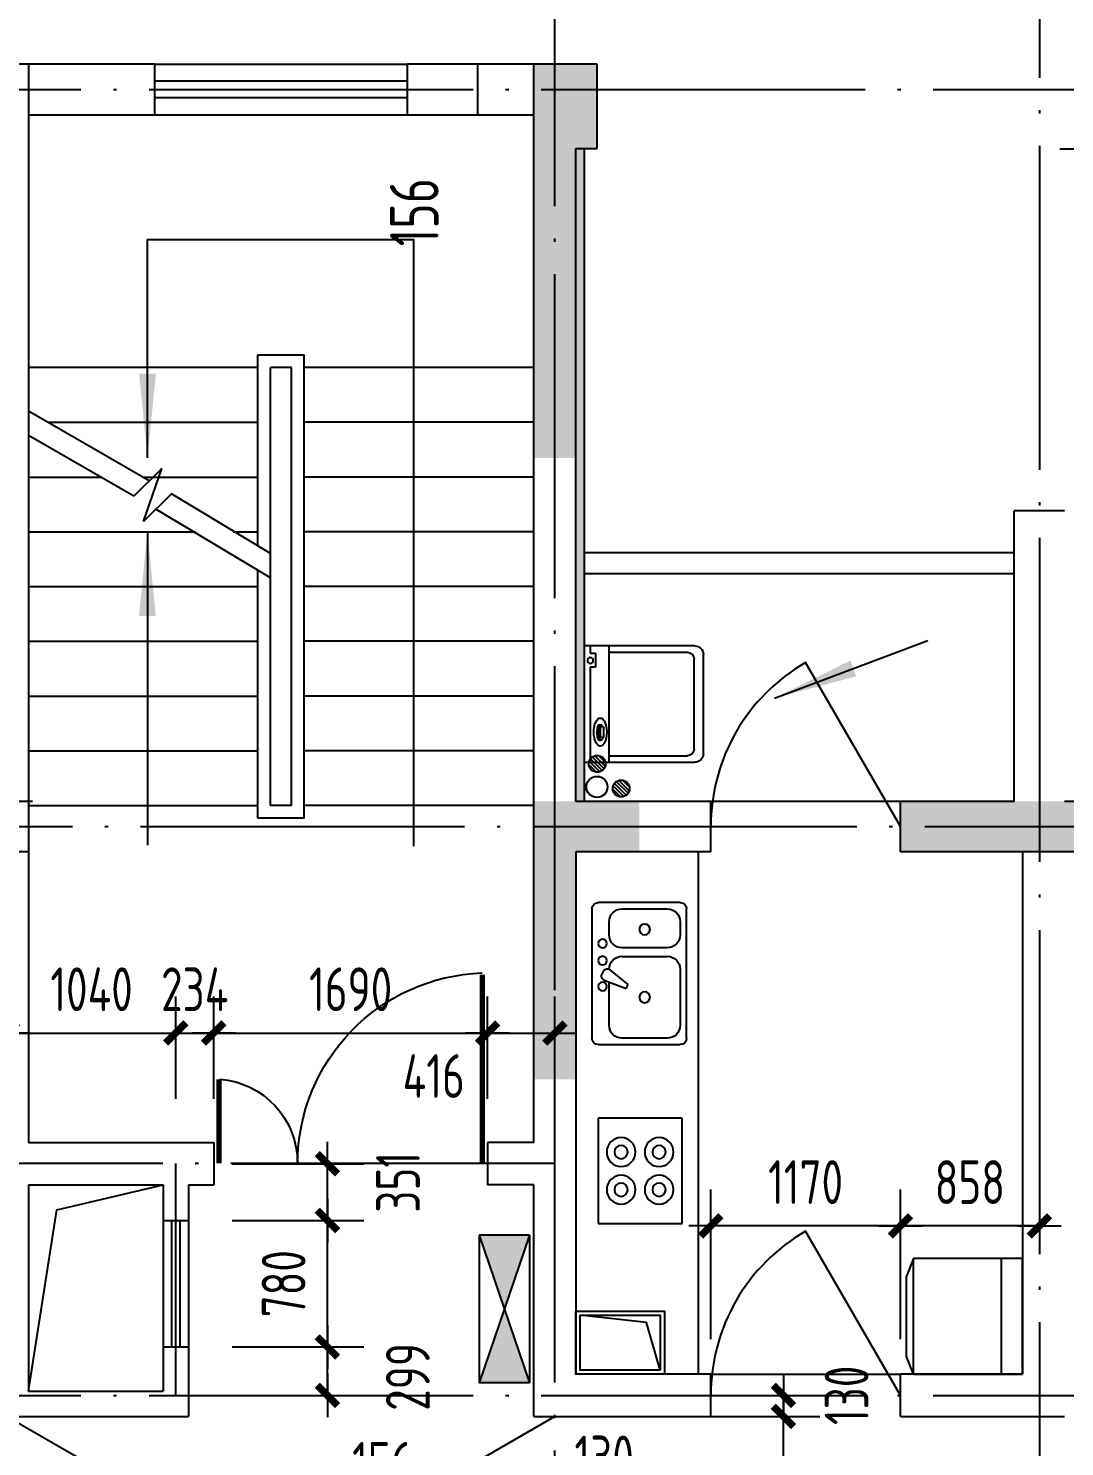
# Model space of a CAD drawing. Extents: x -726032 to 135930, y -151624 to 587044.
# Drawn here: x -352177 to -345781, y 477007 to 485761 of the extents above; entities that cross this region are included whole.
import ezdxf
from ezdxf.enums import TextEntityAlignment as Align

# ---------------------------------------------------------------- set-up
doc = ezdxf.new("R2010")
doc.units = 0
doc.header["$LTSCALE"] = 1000
doc.header["$MEASUREMENT"] = 0
doc.linetypes.add('DOTE', pattern=[2.42, 2, -0.2, 0.02, -0.2])
doc.layers.get('0').update_dxf_attribs({"linetype": 'CONTINUOUS'})
doc.layers.get('DEFPOINTS').update_dxf_attribs({"color": 1, "linetype": 'CONTINUOUS'})
for name, color, linetype in [('COLUMN', 170, 'CONTINUOUS'), ('DOTE', 8, 'DOTE'), ('GROUND', 45, 'CONTINUOUS'), ('JIAJU', 252, 'CONTINUOUS'), ('LVTRY', 6, 'CONTINUOUS'), ('PUB_DIM', 245, 'CONTINUOUS'), ('ROOF', 4, 'CONTINUOUS'), ('STAIR', 42, 'CONTINUOUS'), ('TOTHER', 7, 'CONTINUOUS'), ('WALL', 255, 'CONTINUOUS'), ('WINDOW', 155, 'CONTINUOUS'), ('WINDOW_TEXT', 7, 'CONTINUOUS'), ('引线', 213, 'CONTINUOUS'), ('雨水管', 20, 'CONTINUOUS')]:
    doc.layers.add(name, color=color, linetype=linetype)
doc.styles.add('DIM_FONT', font='isocp.shx', dxfattribs={"width": 0.8})
doc.styles.add('SIMPLEX', font='SIMPLEX.SHX')
doc.dimstyles.new('AXIS', dxfattribs={"dimtxt": 300, "dimasz": 1, "dimexe": 250, "dimexo": 300, "dimgap": 150, "dimtad": 1, "dimdec": 0, "dimzin": 0, "dimdsep": 46, "dimtxsty": 'DIM_FONT', "dimcen": 0.09, "dimse1": 1, "dimse2": 1, "dimclrt": 142, "dimadec": 0, "dimazin": 0, "dimtfac": 1, "dimtdec": 0, "dimtix": 1, "dimtmove": 2, "dimatfit": 3, "dimfxl": 1, "dimtolj": 1, "dimtzin": 0, "dimarcsym": 0})
doc.dimstyles.new('DIMA', dxfattribs={"dimtxt": 300, "dimasz": 1, "dimexe": 250, "dimexo": 300, "dimgap": 150, "dimtad": 1, "dimdec": 0, "dimzin": 0, "dimdsep": 46, "dimtxsty": 'DIM_FONT', "dimcen": 0.09, "dimse1": 1, "dimclrt": 142, "dimadec": 0, "dimazin": 0, "dimtfac": 1, "dimtdec": 0, "dimtix": 1, "dimtmove": 2, "dimatfit": 3, "dimfxl": 1, "dimtolj": 1, "dimtzin": 0, "dimarcsym": 0})
doc.dimstyles.new('DIMN', dxfattribs={"dimtxt": 300, "dimasz": 1, "dimexe": 250, "dimexo": 300, "dimgap": 150, "dimtad": 1, "dimdec": 0, "dimzin": 0, "dimdsep": 46, "dimtxsty": 'DIM_FONT', "dimcen": 0.09, "dimclrt": 142, "dimadec": 0, "dimazin": 0, "dimtfac": 1, "dimtdec": 0, "dimtix": 1, "dimtmove": 2, "dimatfit": 3, "dimfxl": 1, "dimtolj": 1, "dimtzin": 0, "dimarcsym": 0})

# ---------------------------------------------------------------- blocks, each defined once
blk = doc.blocks.new('A$C5371541F')
at = {"layer": 'JIAJU'}
h = blk.add_hatch(color=256, dxfattribs=at)
h.paths.add_polyline_path([(0, 700), (120, 350), (240, 700)])
h.paths.add_polyline_path([(0, 0), (240, 0), (120, 350)])
for p, q in [((0, 700), (0, 0)), ((240, 700), (0, 0)), ((240, 700), (0, 700)), ((0, 700), (240, 0)), ((240, 700), (240, 0)), ((240, 0), (0, 0))]:
    blk.add_line(p, q, dxfattribs=at)
blk = doc.blocks.new('_DIMX')
blk.add_line((-150, 0), (150, 0))
at = {"const_width": 50}
blk.add_lwpolyline([(-70, -70), (70, 70)], dxfattribs=at)
blk = doc.blocks.new('*D1772')
at = {"layer": 'DEFPOINTS', "color": 0, "transparency": 16777216}
for p in [(-348926.9, 476550.4), (-349056.9, 475913.9), (-348926.9, 475913.9)]:
    blk.add_point(p, dxfattribs=at)
at = {"layer": 'PUB_DIM', "color": 0, "lineweight": -2, "transparency": 16777216}
for p, q in [((-348926.9, 476183.9), (-348926.9, 476775.4)), ((-349057.8, 476550.4), (-349058.7, 476550.4)), ((-349056.9, 476550.4), (-348926.9, 476550.4)), ((-348926, 476550.4), (-348925.1, 476550.4))]:
    blk.add_line(p, q, dxfattribs=at)
at = {"layer": 'PUB_DIM', "color": 0, "lineweight": -2, "transparency": 16777216, "xscale": 0.9, "yscale": 0.9, "zscale": 0.9}
blk.add_blockref('_DIMX', (-349056.9, 476550.4), dxfattribs=at)
at = {"layer": 'PUB_DIM', "color": 0, "lineweight": -2, "transparency": 16777216, "xscale": 0.9, "yscale": 0.9, "zscale": 0.9, "rotation": 180}
blk.add_blockref('_DIMX', (-348926.9, 476550.4), dxfattribs=at)
at = {"layer": 'PUB_DIM', "color": 142, "transparency": 16777216, "insert": (-348623.1, 476940.4), "char_height": 270, "attachment_point": 5, "style": 'DIM_FONT'}
blk.add_mtext('\\A1;130', dxfattribs=at)
blk = doc.blocks.new('*D1773')
at = {"layer": 'DEFPOINTS', "color": 0, "transparency": 16777216}
for p in [(-348926.9, 479560.3), (-349342.9, 478884), (-348926.9, 478884)]:
    blk.add_point(p, dxfattribs=at)
at = {"layer": 'PUB_DIM', "color": 0, "lineweight": -2, "transparency": 16777216}
for p, q in [((-348926.9, 479154), (-348926.9, 479785.3)), ((-349342, 479560.3), (-348927.8, 479560.3))]:
    blk.add_line(p, q, dxfattribs=at)
at = {"layer": 'PUB_DIM', "color": 0, "lineweight": -2, "transparency": 16777216, "xscale": 0.9, "yscale": 0.9, "zscale": 0.9, "rotation": 180}
blk.add_blockref('_DIMX', (-349342.9, 479560.3), dxfattribs=at)
at = {"layer": 'PUB_DIM', "color": 0, "lineweight": -2, "transparency": 16777216, "xscale": 0.9, "yscale": 0.9, "zscale": 0.9}
blk.add_blockref('_DIMX', (-348926.9, 479560.3), dxfattribs=at)
at = {"layer": 'PUB_DIM', "color": 142, "transparency": 16777216, "insert": (-349675, 479295.1), "char_height": 270, "attachment_point": 5, "style": 'DIM_FONT'}
blk.add_mtext('\\A1;416', dxfattribs=at)
blk = doc.blocks.new('_DBLK')
blk.add_line((-0.5, 0), (0, -0.866))
blk.add_arc((-0.5, 0), 1, 300, 0)
at = {"layer": 'WINDOW_TEXT', "style": 'SIMPLEX', "flags": 9}
blk.add_attdef('A', text='', height=1, dxfattribs=at).set_placement((0, 1.5), align=Align.MIDDLE)
blk = doc.blocks.new('51103111123616')
for p, q in [((-300, 60), (300, 60)), ((-300, 19.8), (300, 19.8)), ((-300, -19.8), (300, -19.8)), ((-300, -60), (300, -60))]:
    blk.add_line(p, q)
at = {"style": 'SIMPLEX', "flags": 9}
blk.add_attdef('A', text='', height=1, dxfattribs=at).set_placement((0, 0), align=Align.MIDDLE)
blk = doc.blocks.new('*D1812')
at = {"layer": 'DEFPOINTS', "color": 0, "transparency": 16777216}
for p in [(-351188.9, 478402.9), (-350331.1, 478402.9), (-351188.9, 477622.9)]:
    blk.add_point(p, dxfattribs=at)
at = {"layer": 'PUB_DIM', "color": 0, "lineweight": -2, "transparency": 16777216}
for p, q in [((-350918.9, 478402.9), (-350106.1, 478402.9)), ((-350331.1, 477623.8), (-350331.1, 478402))]:
    blk.add_line(p, q, dxfattribs=at)
at = {"layer": 'PUB_DIM', "color": 0, "lineweight": -2, "transparency": 16777216, "xscale": 0.9, "yscale": 0.9, "zscale": 0.9}
for p, rotation in [((-350331.1, 478402.9), 90), ((-350331.1, 477622.9), 270)]:
    blk.add_blockref('_DIMX', p, dxfattribs=dict(at, rotation=rotation))
at = {"layer": 'PUB_DIM', "color": 142, "transparency": 16777216, "insert": (-350601.1, 478012.9), "char_height": 270, "attachment_point": 5, "rotation": 90, "style": 'DIM_FONT'}
blk.add_mtext('\\A1;780', dxfattribs=at)
blk = doc.blocks.new('*D604')
at = {"layer": 'DEFPOINTS', "color": 0, "transparency": 16777216}
for p in [(-349745.9, 476550.4), (-349901.9, 475913.9), (-349745.9, 475913.9)]:
    blk.add_point(p, dxfattribs=at)
at = {"layer": 'PUB_DIM', "color": 0, "lineweight": -2, "transparency": 16777216}
for p, q in [((-349901.9, 476183.9), (-349901.9, 476775.4)), ((-349745.9, 476183.9), (-349745.9, 476775.4)), ((-349902.8, 476550.4), (-349903.7, 476550.4)), ((-349901.9, 476550.4), (-349745.9, 476550.4)), ((-349745, 476550.4), (-349744.1, 476550.4))]:
    blk.add_line(p, q, dxfattribs=at)
at = {"layer": 'PUB_DIM', "color": 0, "lineweight": -2, "transparency": 16777216, "xscale": 0.9, "yscale": 0.9, "zscale": 0.9}
blk.add_blockref('_DIMX', (-349901.9, 476550.4), dxfattribs=at)
at = {"layer": 'PUB_DIM', "color": 0, "lineweight": -2, "transparency": 16777216, "xscale": 0.9, "yscale": 0.9, "zscale": 0.9, "rotation": 180}
blk.add_blockref('_DIMX', (-349745.9, 476550.4), dxfattribs=at)
at = {"layer": 'PUB_DIM', "color": 142, "transparency": 16777216, "insert": (-349988.8, 476901.4), "char_height": 270, "attachment_point": 5, "style": 'DIM_FONT'}
blk.add_mtext('\\A1;156', dxfattribs=at)
blk = doc.blocks.new('*D1813')
at = {"layer": 'DEFPOINTS', "color": 0, "transparency": 16777216}
for p in [(-351188.9, 477622.9), (-350331.1, 477622.9), (-351188.9, 477323.9)]:
    blk.add_point(p, dxfattribs=at)
at = {"layer": 'PUB_DIM', "color": 0, "lineweight": -2, "transparency": 16777216}
for p, q in [((-350918.9, 477622.9), (-350106.1, 477622.9)), ((-350331.1, 477324.8), (-350331.1, 477622))]:
    blk.add_line(p, q, dxfattribs=at)
at = {"layer": 'PUB_DIM', "color": 0, "lineweight": -2, "transparency": 16777216, "xscale": 0.9, "yscale": 0.9, "zscale": 0.9}
for p, rotation in [((-350331.1, 477622.9), 90), ((-350331.1, 477323.9), 270)]:
    blk.add_blockref('_DIMX', p, dxfattribs=dict(at, rotation=rotation))
at = {"layer": 'PUB_DIM', "color": 142, "transparency": 16777216, "insert": (-349834.7, 477437.9), "char_height": 270, "attachment_point": 5, "rotation": 90, "style": 'DIM_FONT'}
blk.add_mtext('\\A1;299', dxfattribs=at)
blk = doc.blocks.new('M_A17ORW')
at = {"const_width": 0.02}
for points in [[(-0.481, -0.0014), (-0.481, -0.3084)], [(0.481, 0.0014), (0.481, -0.6906)]]:
    blk.add_lwpolyline(points, dxfattribs=at)
for centre, radius, start, end in [((-0.5008, -0.0026), 0.3067, 274.2492, 0.2101), ((0.5046, 0.0019), 0.6987, 180.2762, 268.0603)]:
    blk.add_arc(centre, radius, start, end)
blk = doc.blocks.new('*D1814')
at = {"layer": 'DEFPOINTS', "color": 0, "transparency": 16777216}
for p in [(-351188.9, 478753.9), (-350331.1, 478753.9), (-351188.9, 478402.9)]:
    blk.add_point(p, dxfattribs=at)
at = {"layer": 'PUB_DIM', "color": 0, "lineweight": -2, "transparency": 16777216}
for p, q in [((-350918.9, 478753.9), (-350106.1, 478753.9)), ((-350331.1, 478403.8), (-350331.1, 478753))]:
    blk.add_line(p, q, dxfattribs=at)
at = {"layer": 'PUB_DIM', "color": 0, "lineweight": -2, "transparency": 16777216, "xscale": 0.9, "yscale": 0.9, "zscale": 0.9}
for p, rotation in [((-350331.1, 478753.9), 90), ((-350331.1, 478402.9), 270)]:
    blk.add_blockref('_DIMX', p, dxfattribs=dict(at, rotation=rotation))
at = {"layer": 'PUB_DIM', "color": 142, "transparency": 16777216, "insert": (-349895.6, 478639), "char_height": 270, "attachment_point": 5, "rotation": 90, "style": 'DIM_FONT'}
blk.add_mtext('\\A1;351', dxfattribs=at)
blk = doc.blocks.new('*D606')
at = {"layer": 'DEFPOINTS', "color": 0, "transparency": 16777216}
for p in [(-351032.9, 479560.3), (-351266.9, 478884), (-351032.9, 478884)]:
    blk.add_point(p, dxfattribs=at)
at = {"layer": 'PUB_DIM', "color": 0, "lineweight": -2, "transparency": 16777216}
for p, q in [((-351266.9, 479154), (-351266.9, 479785.3)), ((-351032.9, 479154), (-351032.9, 479785.3)), ((-351267.8, 479560.3), (-351268.7, 479560.3)), ((-351266.9, 479560.3), (-351032.9, 479560.3)), ((-351032, 479560.3), (-351031.1, 479560.3))]:
    blk.add_line(p, q, dxfattribs=at)
at = {"layer": 'PUB_DIM', "color": 0, "lineweight": -2, "transparency": 16777216, "xscale": 0.9, "yscale": 0.9, "zscale": 0.9}
blk.add_blockref('_DIMX', (-351266.9, 479560.3), dxfattribs=at)
at = {"layer": 'PUB_DIM', "color": 0, "lineweight": -2, "transparency": 16777216, "xscale": 0.9, "yscale": 0.9, "zscale": 0.9, "rotation": 180}
blk.add_blockref('_DIMX', (-351032.9, 479560.3), dxfattribs=at)
at = {"layer": 'PUB_DIM', "color": 142, "transparency": 16777216, "insert": (-351149.9, 479830.3), "char_height": 270, "attachment_point": 5, "style": 'DIM_FONT'}
blk.add_mtext('\\A1;234', dxfattribs=at)
blk = doc.blocks.new('*D1815')
at = {"layer": 'DEFPOINTS', "color": 0, "transparency": 16777216}
for p in [(-349342.9, 479560.3), (-351032.9, 478884), (-349342.9, 478884)]:
    blk.add_point(p, dxfattribs=at)
at = {"layer": 'PUB_DIM', "color": 0, "lineweight": -2, "transparency": 16777216}
for p, q in [((-349342.9, 479154), (-349342.9, 479785.3)), ((-351032, 479560.3), (-349343.8, 479560.3))]:
    blk.add_line(p, q, dxfattribs=at)
at = {"layer": 'PUB_DIM', "color": 0, "lineweight": -2, "transparency": 16777216, "xscale": 0.9, "yscale": 0.9, "zscale": 0.9, "rotation": 180}
blk.add_blockref('_DIMX', (-351032.9, 479560.3), dxfattribs=at)
at = {"layer": 'PUB_DIM', "color": 0, "lineweight": -2, "transparency": 16777216, "xscale": 0.9, "yscale": 0.9, "zscale": 0.9}
blk.add_blockref('_DIMX', (-349342.9, 479560.3), dxfattribs=at)
at = {"layer": 'PUB_DIM', "color": 142, "transparency": 16777216, "insert": (-350187.9, 479830.3), "char_height": 270, "attachment_point": 5, "style": 'DIM_FONT'}
blk.add_mtext('\\A1;1690', dxfattribs=at)
blk = doc.blocks.new('*D1819')
at = {"layer": 'DEFPOINTS', "color": 0, "transparency": 16777216}
for p in [(-351266.9, 479560.3), (-352306.9, 478884), (-351266.9, 478884)]:
    blk.add_point(p, dxfattribs=at)
at = {"layer": 'PUB_DIM', "color": 0, "lineweight": -2, "transparency": 16777216}
for p, q in [((-351266.9, 479154), (-351266.9, 479785.3)), ((-352306, 479560.3), (-351267.8, 479560.3))]:
    blk.add_line(p, q, dxfattribs=at)
at = {"layer": 'PUB_DIM', "color": 0, "lineweight": -2, "transparency": 16777216, "xscale": 0.9, "yscale": 0.9, "zscale": 0.9, "rotation": 180}
blk.add_blockref('_DIMX', (-352306.9, 479560.3), dxfattribs=at)
at = {"layer": 'PUB_DIM', "color": 0, "lineweight": -2, "transparency": 16777216, "xscale": 0.9, "yscale": 0.9, "zscale": 0.9}
blk.add_blockref('_DIMX', (-351266.9, 479560.3), dxfattribs=at)
at = {"layer": 'PUB_DIM', "color": 142, "transparency": 16777216, "insert": (-351786.9, 479830.3), "char_height": 270, "attachment_point": 5, "style": 'DIM_FONT'}
blk.add_mtext('\\A1;1040', dxfattribs=at)
blk = doc.blocks.new('*D1846')
at = {"layer": 'DEFPOINTS', "color": 0, "transparency": 16777216}
for p in [(-346794.9, 478369.9), (-346794.9, 477400.4), (-345936.9, 477400.4)]:
    blk.add_point(p, dxfattribs=at)
at = {"layer": 'PUB_DIM', "color": 0, "lineweight": -2, "transparency": 16777216}
for p, q in [((-346794.9, 477670.4), (-346794.9, 478594.9)), ((-345937.8, 478369.9), (-346794, 478369.9))]:
    blk.add_line(p, q, dxfattribs=at)
at = {"layer": 'PUB_DIM', "color": 0, "lineweight": -2, "transparency": 16777216, "xscale": 0.9, "yscale": 0.9, "zscale": 0.9, "rotation": 180}
blk.add_blockref('_DIMX', (-346794.9, 478369.9), dxfattribs=at)
at = {"layer": 'PUB_DIM', "color": 0, "lineweight": -2, "transparency": 16777216, "xscale": 0.9, "yscale": 0.9, "zscale": 0.9}
blk.add_blockref('_DIMX', (-345936.9, 478369.9), dxfattribs=at)
at = {"layer": 'PUB_DIM', "color": 142, "transparency": 16777216, "insert": (-346365.9, 478639.9), "char_height": 270, "attachment_point": 5, "style": 'DIM_FONT'}
blk.add_mtext('\\A1;858', dxfattribs=at)
blk = doc.blocks.new('A$C593B1C2D')
at = {"layer": 'JIAJU'}
for p, q in [((0, 550), (0, 32.5)), ((550, 550), (0, 550)), ((550, 32.5), (550, 550)), ((550, 450), (0, 450)), ((0, 32.5), (84.2, 0)), ((550, 32.5), (0, 32.5)), ((465.8, 0), (84.2, 0)), ((550, 32.5), (465.8, 0))]:
    blk.add_line(p, q, dxfattribs=at)
blk = doc.blocks.new('A$C52343C9C')
at = {"layer": 'JIAJU', "rotation": 2.050917305024764e-05}
blk.add_blockref('A$C593B1C2D', (0, 0), dxfattribs=at)
blk = doc.blocks.new('A$C47CE1419')
at = {"layer": 'JIAJU', "xscale": -1, "rotation": 90}
blk.add_blockref('A$C52343C9C', (550, 550), dxfattribs=at)
blk = doc.blocks.new('*D1847')
at = {"layer": 'DEFPOINTS', "color": 0, "transparency": 16777216}
for p in [(-347964.9, 478369.9), (-347964.9, 477400.4), (-346794.9, 477400.4)]:
    blk.add_point(p, dxfattribs=at)
at = {"layer": 'PUB_DIM', "color": 0, "lineweight": -2, "transparency": 16777216}
for p, q in [((-347964.9, 477670.4), (-347964.9, 478594.9)), ((-346795.8, 478369.9), (-347964, 478369.9))]:
    blk.add_line(p, q, dxfattribs=at)
at = {"layer": 'PUB_DIM', "color": 0, "lineweight": -2, "transparency": 16777216, "xscale": 0.9, "yscale": 0.9, "zscale": 0.9, "rotation": 180}
blk.add_blockref('_DIMX', (-347964.9, 478369.9), dxfattribs=at)
at = {"layer": 'PUB_DIM', "color": 0, "lineweight": -2, "transparency": 16777216, "xscale": 0.9, "yscale": 0.9, "zscale": 0.9}
blk.add_blockref('_DIMX', (-346794.9, 478369.9), dxfattribs=at)
at = {"layer": 'PUB_DIM', "color": 142, "transparency": 16777216, "insert": (-347379.9, 478639.9), "char_height": 270, "attachment_point": 5, "style": 'DIM_FONT'}
blk.add_mtext('\\A1;1170', dxfattribs=at)
blk = doc.blocks.new('*D1862')
at = {"layer": 'DEFPOINTS', "color": 0, "transparency": 16777216}
for p in [(-348393.2, 477324), (-347516.5, 477324), (-348393.2, 477194)]:
    blk.add_point(p, dxfattribs=at)
at = {"layer": 'PUB_DIM', "color": 0, "lineweight": -2, "transparency": 16777216}
for p, q in [((-348123.2, 477324), (-347291.5, 477324)), ((-347516.5, 477324.9), (-347516.5, 477325.8)), ((-347516.5, 477194), (-347516.5, 477324)), ((-347516.5, 477193.1), (-347516.5, 477192.2))]:
    blk.add_line(p, q, dxfattribs=at)
at = {"layer": 'PUB_DIM', "color": 0, "lineweight": -2, "transparency": 16777216, "xscale": 0.9, "yscale": 0.9, "zscale": 0.9}
for p, rotation in [((-347516.5, 477324), 270), ((-347516.5, 477194), 90)]:
    blk.add_blockref('_DIMX', p, dxfattribs=dict(at, rotation=rotation))
at = {"layer": 'PUB_DIM', "color": 142, "transparency": 16777216, "insert": (-347126.5, 477324), "char_height": 270, "attachment_point": 5, "rotation": 90, "style": 'DIM_FONT'}
blk.add_mtext('\\A1;130', dxfattribs=at)
blk = doc.blocks.new('*D1863')
at = {"layer": 'DEFPOINTS', "color": 0, "transparency": 16777216}
for p in [(-348393.2, 477194), (-347516.5, 477194), (-348393.2, 475894)]:
    blk.add_point(p, dxfattribs=at)
at = {"layer": 'PUB_DIM', "color": 0, "lineweight": -2, "transparency": 16777216}
for p, q in [((-348123.2, 477194), (-347291.5, 477194)), ((-347516.5, 475894.9), (-347516.5, 477193.1))]:
    blk.add_line(p, q, dxfattribs=at)
at = {"layer": 'PUB_DIM', "color": 0, "lineweight": -2, "transparency": 16777216, "xscale": 0.9, "yscale": 0.9, "zscale": 0.9}
for p, rotation in [((-347516.5, 477194), 90), ((-347516.5, 475894), 270)]:
    blk.add_blockref('_DIMX', p, dxfattribs=dict(at, rotation=rotation))
at = {"layer": 'PUB_DIM', "color": 142, "transparency": 16777216, "insert": (-347786.5, 476544), "char_height": 270, "attachment_point": 5, "rotation": 90, "style": 'DIM_FONT'}
blk.add_mtext('\\A1;1300', dxfattribs=at)
blk = doc.blocks.new('M_E21')
for p, q in [((-250.1, 0), (250.1, 0)), ((-250.1, -400.1), (-250.1, 0)), ((250.1, 0), (250.1, -400.1)), ((250.1, -400.1), (-250.1, -400.1))]:
    blk.add_line(p, q)
at = {"layer": 'TOTHER', "linetype": 'Continuous'}
for centre, radius in [((-89.3, -109.8), 68.5), ((89.3, -109.8), 68.5), ((-89.3, -109.8), 31.6), ((89.3, -109.8), 31.6), ((-89.3, -290.2), 68.5), ((-89.3, -290.2), 31.6), ((89.3, -290.2), 68.5), ((89.3, -290.2), 31.6)]:
    blk.add_circle(centre, radius, dxfattribs=at)
at = {"width": 0.8, "flags": 9}
for tag in ['XSIZE', 'YSIZE']:
    blk.add_attdef(tag, (0, 0), '', height=0.5, dxfattribs=at)
blk = doc.blocks.new('M_E29JIV')
at = {"color": 0, "linetype": 'ByBlock'}
for p, q in [((30.7, 337.5), (419.3, 337.5)), ((0, -306.8), (0, 306.8)), ((358, 306.8), (143.2, 306.8)), ((450, 306.8), (450, -306.8)), ((81.8, 245.5), (81.8, 40)), ((419.3, -20.5), (419.3, 245.5)), ((58.9, 31.4), (162.5, 70.2)), ((162.5, 70.2), (172.8, 52.5)), ((48.4, 2), (56.6, -12.3)), ((172.8, 52.5), (87.3, -17.8)), ((143.2, -81.8), (358, -81.8)), ((358, -122.7), (143.2, -122.7)), ((81.8, -184.1), (81.8, -245.5)), ((419.3, -245.5), (419.3, -184.1)), ((143.2, -306.8), (358, -306.8)), ((419.3, -337.5), (30.7, -337.5))]:
    blk.add_line(p, q, dxfattribs=at)
for centre, radius in [((250.6, 112.5), 25.6), ((51.1, 61.4), 20.5), ((51.1, -61.4), 20.5), ((51.1, -143.2), 20.5), ((250.6, -209.7), 25.6)]:
    blk.add_circle(centre, radius, dxfattribs=at)
for centre, radius, start, end in [((30.7, 306.8), 30.7, 90, 180), ((419.3, 306.8), 30.7, 0, 90), ((143.2, 245.5), 61.4, 90, 180), ((358, 245.5), 61.4, 0, 90), ((66.1, 12.3), 20.5, 110.53768, 210), ((74.3, -2), 20.5, 210, 309.46232), ((143.2, -20.5), 61.4, 180, 270), ((358, -20.5), 61.4, 270, 0), ((143.2, -184.1), 61.4, 90, 180), ((358, -184.1), 61.4, 0, 90), ((143.2, -245.5), 61.4, 180, 270), ((358, -245.5), 61.4, 270, 0), ((30.7, -306.8), 30.7, 180, 270), ((419.3, -306.8), 30.7, 270, 0)]:
    blk.add_arc(centre, radius, start, end, dxfattribs=at)
at = {"style": 'DIM_FONT', "width": 0.8, "flags": 9}
for tag in ['XSIZE', 'YSIZE']:
    blk.add_attdef(tag, (0, 0), '', height=0.5, dxfattribs=at)
blk = doc.blocks.new('*D661')
at = {"layer": 'DEFPOINTS', "color": 0, "transparency": 16777216}
for p in [(-348926.9, 486734.7), (-348926.9, 485540), (-348666.9, 485540)]:
    blk.add_point(p, dxfattribs=at)
at = {"layer": 'PUB_DIM', "color": 0, "lineweight": -2, "transparency": 16777216}
for p, q in [((-348926.9, 485840), (-348926.9, 486984.7)), ((-348666.9, 485840), (-348666.9, 486984.7)), ((-348927.9, 486734.7), (-348928.9, 486734.7)), ((-348666.9, 486734.7), (-348926.9, 486734.7)), ((-348665.9, 486734.7), (-348664.9, 486734.7))]:
    blk.add_line(p, q, dxfattribs=at)
at = {"layer": 'PUB_DIM', "color": 0, "transparency": 16777216}
for points in [[(-348927.9, 486734.9), (-348927.9, 486734.5), (-348926.9, 486734.7)], [(-348665.9, 486734.9), (-348665.9, 486734.5), (-348666.9, 486734.7)]]:
    blk.add_solid(points, dxfattribs=at)
at = {"layer": 'PUB_DIM', "color": 142, "transparency": 16777216, "insert": (-348842.8, 487249.3), "char_height": 300, "attachment_point": 5, "style": 'DIM_FONT'}
blk.add_mtext('\\A1;260', dxfattribs=at)
blk = doc.blocks.new('*D3213')
at = {"layer": 'DEFPOINTS', "color": 0, "transparency": 16777216}
for p in [(-348105, 485384), (-349405, 485228), (-348105, 485228)]:
    blk.add_point(p, dxfattribs=at)
at = {"layer": 'PUB_DIM', "color": 0, "lineweight": -2, "transparency": 16777216}
for p, q in [((-349405, 485385), (-349405, 485386)), ((-349405, 485384), (-349405, 485228)), ((-349405, 485227), (-349405, 485226))]:
    blk.add_line(p, q, dxfattribs=at)
at = {"layer": 'PUB_DIM', "color": 0, "transparency": 16777216}
for points in [[(-349405.2, 485385), (-349404.9, 485385), (-349405, 485384)], [(-349405.2, 485227), (-349404.9, 485227), (-349405, 485228)]]:
    blk.add_solid(points, dxfattribs=at)
at = {"layer": 'PUB_DIM', "color": 142, "transparency": 16777216, "insert": (-349795.1, 484627.2), "char_height": 300, "attachment_point": 5, "rotation": 90, "style": 'DIM_FONT'}
blk.add_mtext('\\A1;156', dxfattribs=at)
blk = doc.blocks.new('*D3214')
at = {"layer": 'DEFPOINTS', "color": 0, "transparency": 16777216}
for p in [(-348105, 485540), (-349405, 485384), (-348105, 485384)]:
    blk.add_point(p, dxfattribs=at)
at = {"layer": 'PUB_DIM', "color": 0, "lineweight": -2, "transparency": 16777216}
for p, q in [((-349405, 485541), (-349405, 485542)), ((-349405, 485540), (-349405, 485384)), ((-349405, 485383), (-349405, 485382))]:
    blk.add_line(p, q, dxfattribs=at)
at = {"layer": 'PUB_DIM', "color": 0, "transparency": 16777216}
for points in [[(-349405.2, 485541), (-349404.9, 485541), (-349405, 485540)], [(-349405.2, 485383), (-349404.9, 485383), (-349405, 485384)]]:
    blk.add_solid(points, dxfattribs=at)
at = {"layer": 'PUB_DIM', "color": 142, "transparency": 16777216, "insert": (-349795.1, 486140.8), "char_height": 300, "attachment_point": 5, "rotation": 90, "style": 'DIM_FONT'}
blk.add_mtext('\\A1;156', dxfattribs=at)
blk = doc.blocks.new('_ARROW')
blk.add_solid([(0, 0), (-1, 0.1), (-1, -0.1)])
blk = doc.blocks.new('_WBLK')
for p, q in [((-0.5, 0.5), (0.5, 0.5)), ((0.5, 0.1667), (-0.5, 0.1667)), ((0.5, -0.1667), (-0.5, -0.1667)), ((-0.5, -0.5), (0.5, -0.5))]:
    blk.add_line(p, q)
at = {"layer": 'WINDOW_TEXT', "style": 'SIMPLEX', "flags": 9}
blk.add_attdef('A', text='', height=1, dxfattribs=at).set_placement((0, 1.5), align=Align.MIDDLE)
blk = doc.blocks.new('*D674')
at = {"layer": 'DEFPOINTS', "color": 0, "transparency": 16777216}
for p in [(-352306.9, 486734.7), (-352566.9, 485540), (-352306.9, 485540)]:
    blk.add_point(p, dxfattribs=at)
at = {"layer": 'PUB_DIM', "color": 0, "lineweight": -2, "transparency": 16777216}
for p, q in [((-352566.9, 485840), (-352566.9, 486984.7)), ((-352306.9, 485840), (-352306.9, 486984.7)), ((-352567.9, 486734.7), (-352568.9, 486734.7)), ((-352566.9, 486734.7), (-352306.9, 486734.7)), ((-352305.9, 486734.7), (-352304.9, 486734.7))]:
    blk.add_line(p, q, dxfattribs=at)
at = {"layer": 'PUB_DIM', "color": 0, "transparency": 16777216}
for points in [[(-352567.9, 486734.9), (-352567.9, 486734.5), (-352566.9, 486734.7)], [(-352305.9, 486734.9), (-352305.9, 486734.5), (-352306.9, 486734.7)]]:
    blk.add_solid(points, dxfattribs=at)
at = {"layer": 'PUB_DIM', "color": 142, "transparency": 16777216, "insert": (-352390.9, 487249.3), "char_height": 300, "attachment_point": 5, "style": 'DIM_FONT'}
blk.add_mtext('\\A1;260', dxfattribs=at)
blk = doc.blocks.new('M_E20')
for p, q in [((345, 0), (-345, 0)), ((-302.4, -35.8), (-345, -35.8)), ((-302.4, -35), (-302.4, -65.6)), ((-302.4, -65.6), (-219.3, -65.6)), ((-219.3, -65.6), (-219.3, -35)), ((345, -35.8), (-219.3, -35.8)), ((-307.3, -144.3), (-307.3, -611)), ((123, -86.9), (123.1, -98.6)), ((133.5, -96.3), (133.5, -112.9)), ((198.1, -96.3), (133.5, -96.3)), ((133.5, -112.9), (198.1, -112.9)), ((198.1, -112.9), (198.1, -96.3)), ((214.8, -88), (214.8, -98.5)), ((307.3, -144.3), (307.3, -611)), ((267.3, -651), (-267.3, -651))]:
    blk.add_line(p, q)
blk.add_lwpolyline([(83.3, -94.4, 0.185158), (88.2, -107.2, 0.102042), (107.7, -121.5, 0.060862), (132.7, -129.5, 0.047173), (166.5, -132.7, 0.047173), (200.2, -129.5, 0.060862), (225.3, -121.5, 0.102042), (244.7, -107.2, 0.185158), (249.6, -94.4, 0.185158), (244.7, -81.7, 0.102042), (225.3, -67.3, 0.060862), (200.2, -59.3, 0.047173), (166.5, -56.1, 0.047173), (132.7, -59.3, 0.060862), (107.7, -67.3, 0.102042), (88.2, -81.7, 0.185158)], format="xyb", close=True)
for points in [[(214.8, -88, 0.259034), (212.9, -84.6, 0.076276), (201.4, -79.7, 0.036515), (187.8, -77.2, 0.026615), (169, -76.2, 0.026615), (150.1, -77.2, 0.036515), (136.6, -79.7, 0.076276), (125, -84.6, 0.259034), (123.1, -88, 0.078462), (123.3, -89.3, 0.056762)], [(214.8, -98.5, 0.259034), (212.9, -95.1, 0.076276), (201.4, -90.2, 0.036515), (187.8, -87.7, 0.026615), (169, -86.7, 0.026615), (150.1, -87.7, 0.036515), (136.6, -90.2, 0.076276), (125, -95.1, 0.259034), (123.1, -98.5, 0.259034), (125, -102, 0.056762), (133.5, -106, 0.036515)], [(198.1, -107.7, 0.008736), (201.4, -106.9, 0.076276), (212.9, -102, 0.259034), (214.8, -98.5, 0.259034)]]:
    blk.add_lwpolyline(points, format="xyb")
blk.add_circle((-258.7, -35), 17.5)
for centre, start, end in [((-267.3, -611), 180, 270), ((267.3, -611), 270, 0)]:
    blk.add_arc(centre, 40, start, end)
at = {"layer": 'TOTHER', "linetype": 'Continuous'}
for p, q in [((-345, -655.8), (-345, 0)), ((345, 0), (345, -655.8)), ((-345, -144.7), (345, -144.7)), ((295, -705.8), (-295, -705.8))]:
    blk.add_line(p, q, dxfattribs=at)
for centre, start, end in [((-295, -655.8), 180, 270), ((295, -655.8), 270, 0)]:
    blk.add_arc(centre, 50, start, end, dxfattribs=at)
at = {"width": 0.8, "flags": 9}
for tag in ['XSIZE', 'YSIZE']:
    blk.add_attdef(tag, (0, 0), '', height=0.5, dxfattribs=at)

msp = doc.modelspace()

# ---------------------------------------------------------------- hatches: boundary and pattern name
at = {"layer": 'ROOF'}
h = msp.add_hatch(dxfattribs=at)
h.set_pattern_fill('DOTS', color=256, scale=390, style=0)
h.set_pattern_definition([(180, (-335446.772, 72015.827), (-12.1875, 24.375), [0, -24.375])])
h.paths.add_polyline_path([(-348744.9, 480990), (-348796.9, 480990), (-348796.9, 485020), (-348744.9, 485020)])
at = {"layer": '雨水管'}
h = msp.add_hatch(dxfattribs=at)
h.set_pattern_fill('ANSI31', color=256, scale=130, style=0)
h.set_pattern_definition([(135, (172089.341, 823253.283), (11.4904852, 11.4904852), [])])
h.paths.add_polyline_path([(-348718.5, 481221.5, 1), (-348614.5, 481221.5, 1)])
h = msp.add_hatch(dxfattribs=at)
h.set_pattern_fill('ANSI31', color=256, scale=130, style=0)
h.set_pattern_definition([(135, (172237.654, 823101.326), (11.4904852, 11.4904852), [])])
h.paths.add_polyline_path([(-348570.2, 481069.6, 1), (-348466.2, 481069.6, 1)])

# ---------------------------------------------------------------- linework, layer by layer
at = {"layer": 'COLUMN'}
for points in [[(-348666.9, 485540), (-348666.9, 485020), (-349056.9, 485540), (-348796.9, 485020)], [(-348796.9, 483109), (-349056.9, 483109), (-348796.9, 485020), (-349056.9, 485540)], [(-349056.9, 480990), (-349056.9, 479274), (-348796.9, 480678), (-348796.9, 479274)], [(-348406.9, 480990), (-348406.9, 480678), (-349056.9, 480990), (-348796.9, 480678)], [(-346794.9, 480990), (-346794.9, 480678), (-344506.9, 480990), (-344506.9, 480678)]]:
    msp.add_solid(points, dxfattribs=at)
at = {"layer": 'DOTE'}
for p, q in [((-348926.9, 474984), (-348926.9, 487455.9)), ((-345936.9, 487455.9), (-345936.9, 459611.9)), ((-385312.2, 485384), (-315680.4, 485384)), ((-385364.2, 480834), (-315680.4, 480834)), ((-348926.9, 478754), (-352306.9, 478754)), ((-351266.9, 477324), (-351266.9, 478754)), ((-385312.2, 477324), (-315680.4, 477324))]:
    msp.add_line(p, q, dxfattribs=at)
at = {"layer": 'GROUND'}
for p, q in [((-346794.9, 480990), (-347964.9, 480990)), ((-347964.9, 477454), (-346794.9, 477454))]:
    msp.add_line(p, q, dxfattribs=at)
at = {"layer": 'LVTRY'}
msp.add_line((-348042.9, 480678), (-348042.9, 477454), dxfattribs=at)
for points in [[(-348250.9, 477454), (-348796.9, 477454), (-348796.9, 477844), (-348250.9, 477844)], [(-348276.9, 477480), (-348770.9, 477480), (-348770.9, 477818), (-348276.9, 477818)]]:
    msp.add_lwpolyline(points, close=True, dxfattribs=at)
msp.add_lwpolyline([(-348276.9, 477480), (-348361.5, 477774.5), (-348770.9, 477818)], dxfattribs=at)
at = {"layer": 'PUB_DIM'}
for points in [[(-351441.5, 483110.7), (-351441.5, 484457.7), (-349799.1, 484457.7), (-349799.1, 480713.6)], [(-351442.4, 482654), (-351442.4, 480719.5)]]:
    msp.add_lwpolyline(points, dxfattribs=at)
at = {"layer": 'ROOF'}
for p, q in [((-348744.9, 480990), (-348744.9, 485020)), ((-346092.9, 482524), (-348744.9, 482524)), ((-346092.9, 482394), (-348744.9, 482394))]:
    msp.add_line(p, q, dxfattribs=at)
msp.add_lwpolyline([(-352176.9, 477350), (-352000.5, 478468.1), (-351344.9, 478624)], dxfattribs=at)
at = {"layer": 'STAIR'}
for p, q in [((-350759.9, 482565.9), (-350759.9, 483746)), ((-350759.9, 483746), (-350473.9, 483746)), ((-350473.9, 480886), (-350473.9, 483746)), ((-350759.9, 483668), (-352176.9, 483668)), ((-350551.9, 483668), (-350681.9, 483668)), ((-350681.9, 480964), (-350681.9, 483668)), ((-350551.9, 480964), (-350551.9, 483668)), ((-349056.9, 483668), (-350473.9, 483668)), ((-351430.5, 482968.1), (-352176.9, 483399)), ((-352057.3, 483330), (-350759.9, 483330)), ((-349056.9, 483330), (-350473.9, 483330)), ((-351526.8, 482873.6), (-352176.9, 483248.9)), ((-351353.5, 483043.8), (-351526.8, 482873.6)), ((-351466.2, 482718.5), (-351353.5, 483043.8)), ((-352176.9, 482992), (-351731.8, 482992)), ((-351471.8, 482992), (-350759.9, 482992)), ((-349056.9, 482992), (-350473.9, 482992)), ((-351292.9, 482888.7), (-351466.2, 482718.5)), ((-350681.9, 482520.9), (-351292.9, 482888.7)), ((-350681.9, 482370.8), (-351389.2, 482794.2)), ((-352176.9, 482654), (-351146.4, 482654)), ((-350912.4, 482654), (-350759.9, 482654)), ((-349056.9, 482654), (-350473.9, 482654)), ((-350759.9, 480886), (-350759.9, 482415.8)), ((-352176.9, 482316), (-350759.9, 482316)), ((-349056.9, 482316), (-350473.9, 482316)), ((-352176.9, 481978), (-350759.9, 481978)), ((-349056.9, 481978), (-350473.9, 481978)), ((-352176.9, 481640), (-350759.9, 481640)), ((-349056.9, 481640), (-350473.9, 481640)), ((-352176.9, 481302), (-350759.9, 481302)), ((-349056.9, 481302), (-350473.9, 481302)), ((-352176.9, 480964), (-350759.9, 480964)), ((-350551.9, 480964), (-350681.9, 480964)), ((-349056.9, 480964), (-350473.9, 480964)), ((-350473.9, 480886), (-350759.9, 480886))]:
    msp.add_line(p, q, dxfattribs=at)
at = {"layer": 'WALL'}
for p, q in [((-351396.9, 485540), (-352566.9, 485540)), ((-352176.9, 485540), (-352176.9, 478884)), ((-351396.9, 485228), (-351396.9, 485540)), ((-348666.9, 485540), (-349836.9, 485540)), ((-349836.9, 485228), (-349836.9, 485540)), ((-349056.9, 478884), (-349056.9, 485540)), ((-348666.9, 485020), (-348666.9, 485540)), ((-352176.9, 485228), (-351396.9, 485228)), ((-349836.9, 485228), (-349056.9, 485228)), ((-348796.9, 485020), (-348666.9, 485020)), ((-348796.9, 480990), (-348796.9, 485020)), ((-345780.9, 482784), (-346092.9, 482784)), ((-346092.9, 480990), (-346092.9, 482784)), ((-352150.9, 480990), (-353268.9, 480990)), ((-347964.9, 480990), (-348796.9, 480990)), ((-347964.9, 480678), (-347964.9, 480990)), ((-346794.9, 480678), (-346794.9, 480990)), ((-346092.9, 480990), (-346794.9, 480990)), ((-344506.9, 480990), (-345780.9, 480990)), ((-352176.9, 480678), (-353268.9, 480678)), ((-348796.9, 480678), (-348796.9, 477454)), ((-347964.9, 480678), (-348796.9, 480678)), ((-344506.9, 480678), (-346794.9, 480678)), ((-346040.9, 480678), (-346040.9, 477454)), ((-352176.9, 478884), (-351032.9, 478884)), ((-351032.9, 478884), (-351032.9, 478624)), ((-349056.9, 478884), (-349342.9, 478884)), ((-349342.9, 478884), (-349342.9, 478624)), ((-352176.9, 478624), (-352176.9, 477350)), ((-352176.9, 478624), (-351344.9, 478624)), ((-351344.9, 478624), (-351344.9, 478403)), ((-351188.9, 478624), (-351032.9, 478624)), ((-351188.9, 478624), (-351188.9, 478403)), ((-349056.9, 478624), (-349342.9, 478624)), ((-349056.9, 477194), (-349056.9, 478624)), ((-351344.9, 478403), (-351188.9, 478403)), ((-351344.9, 477623), (-351344.9, 477350)), ((-351344.9, 477623), (-351188.9, 477623)), ((-351188.9, 477623), (-351188.9, 477194)), ((-347964.9, 477454), (-348796.9, 477454)), ((-347964.9, 477194), (-347964.9, 477454)), ((-346794.9, 477194), (-346794.9, 477454)), ((-346040.9, 477454), (-346794.9, 477454)), ((-352176.9, 477350), (-351344.9, 477350)), ((-353268.9, 477194), (-351188.9, 477194)), ((-349056.9, 477194), (-347964.9, 477194)), ((-346794.9, 477194), (-345780.9, 477194))]:
    msp.add_line(p, q, dxfattribs=at)
at = {"layer": '引线'}
msp.add_lwpolyline([(-339150.9, 480990), (-341665.1, 485015.3), (-345811.3, 485015.3)], dxfattribs=at)
at = {"layer": '雨水管'}
msp.add_lwpolyline([(-347571.7, 481627.6), (-346626.2, 481982.7)], dxfattribs=at)
for centre, radius in [((-348666.5, 481221.5), 52), ((-348667.5, 481079.3), 65), ((-348518.2, 481069.6), 52)]:
    msp.add_circle(centre, radius, dxfattribs=at)

# ---------------------------------------------------------------- block references
at = {"layer": 'JIAJU', "xscale": 1.299999999999272, "yscale": 1.299999999999272, "zscale": 1.299999999999272}
msp.add_blockref('A$C5371541F', (-349394.9, 477402), dxfattribs=at)
at = {"layer": 'LVTRY'}
for name, p, xscale, yscale, zscale, rotation in [('M_E20', (-348744.9, 481590.6), -1.039999999993597, 1.039999999993597, 1.04, 90), ('M_E29JIV', (-348698.9, 479927.2), -1.299999999999272, 1.30000000000291, 1.3, 180), ('M_E21', (-348661, 478709.5), -1.30000000000291, 1.30000000000291, 1.3, 90)]:
    msp.add_blockref(name, p, dxfattribs=dict(at, xscale=xscale, yscale=yscale, zscale=zscale, rotation=rotation))
at = {"layer": 'LVTRY', "xscale": -1.299999999999272, "yscale": 1.30000000000291, "zscale": 1.3}
msp.add_blockref('A$C47CE1419', (-346040.9, 477454), dxfattribs=at)
at = {"layer": 'PUB_DIM', "xscale": 520, "yscale": 520, "zscale": 520}
for p, rotation in [((-351441.5, 483110.7), 270), ((-351442.4, 482654), 90)]:
    msp.add_blockref('_ARROW', p, dxfattribs=dict(at, rotation=rotation))
at = {"layer": 'WINDOW'}
for name, p, xscale, yscale, zscale in [('_WBLK', (-350616.9, 485384), 1560, 312, 1560), ('M_A17ORW', (-350187.9, 478754), 1690, -1690, 1690)]:
    msp.add_blockref(name, p, dxfattribs=dict(at, xscale=xscale, yscale=yscale, zscale=zscale))
for name, p, xscale, yscale, zscale, rotation in [('_DBLK', (-347379.9, 480834), 1170, 1170, 1170, 180), ('51103111123616', (-351266.9, 478013), 1.30000000000291, 1.30000000000291, 1.30000000000291, 270), ('_DBLK', (-347379.9, 477324), 1170, 1170, 1170, 180), ('_DBLK', (-352306.9, 476544), 1300, -1300, 1300, 270), ('_DBLK', (-348926.9, 476544), -1300, -1300, 1300, 90)]:
    msp.add_blockref(name, p, dxfattribs=dict(at, xscale=xscale, yscale=yscale, zscale=zscale, rotation=rotation))
at = {"layer": '雨水管', "xscale": -519.9999999999982, "yscale": 520, "zscale": 520, "rotation": 20.58587090699948}
msp.add_blockref('_ARROW', (-347571.7, 481627.6), dxfattribs=at)

# ---------------------------------------------------------------- dimensions: what is measured, and where the dimension line sits
at = {"layer": 'PUB_DIM'}
for base, p1, p2, angle, dimstyle, picture, middle, dimtype in [((-352306.9, 486734.7), (-352566.9, 485540), (-352306.9, 485540), 180, 'DIMN', '*D674', (-352390.9, 487249.3), 160), ((-348926.9, 486734.7), (-348666.9, 485540), (-348926.9, 485540), 180, 'DIMN', '*D661', (-348842.8, 487249.3), 160), ((-349405, 485384), (-348105, 485540), (-348105, 485384), 270, 'AXIS', '*D3214', (-349795.1, 486140.8), 161), ((-349405, 485228), (-348105, 485384), (-348105, 485228), 270, 'AXIS', '*D3213', (-349795.1, 484627.2), 161)]:
    dim = msp.add_linear_dim(base=base, p1=p1, p2=p2, angle=angle, dimstyle=dimstyle, dxfattribs=at)
    dim.commit()
    dim.dimension.update_dxf_attribs({"geometry": picture, "text_midpoint": middle, "dimtype": dimtype})
for p1, p2, distance, dimstyle, picture, middle in [((-352306.9, 478884), (-351266.9, 478884), 676.3, 'DIMA', '*D1819', (-351786.9, 479830.3)), ((-351266.9, 478884), (-351032.9, 478884), 676.3, 'DIMN', '*D606', (-351149.9, 479830.3)), ((-351032.9, 478884), (-349342.9, 478884), 676.3, 'DIMA', '*D1815', (-350187.9, 479830.3)), ((-346794.9, 477400.4), (-347964.9, 477400.4), -969.4, 'DIMA', '*D1847', (-347379.9, 478639.9)), ((-345936.9, 477400.4), (-346794.9, 477400.4), -969.4, 'DIMA', '*D1846', (-346365.9, 478639.9)), ((-351188.9, 477622.9), (-351188.9, 478402.9), -857.8, 'DIMA', '*D1812', (-350601.1, 478012.9)), ((-348393.2, 475894), (-348393.2, 477194), -876.7, 'DIMA', '*D1863', (-347786.5, 476544))]:
    dim = msp.add_aligned_dim(p1=p1, p2=p2, distance=distance, dimstyle=dimstyle, override={"dimscale": 0.9, "dimblk1": '_DIMX', "dimblk2": '_DIMX', "dimsah": 1}, dxfattribs=at)
    dim.commit()
    dim.dimension.update_dxf_attribs({"geometry": picture, "text_midpoint": middle})
for base, p1, p2, angle, dimstyle, picture, middle in [((-348926.9, 479560.3), (-349342.9, 478884), (-348926.9, 478884), 0, 'DIMA', '*D1773', (-349675, 479295.1)), ((-350331.1, 478753.9), (-351188.9, 478402.9), (-351188.9, 478753.9), 90, 'DIMA', '*D1814', (-349895.6, 478639)), ((-350331.1, 477622.9), (-351188.9, 477323.9), (-351188.9, 477622.9), 90, 'DIMA', '*D1813', (-349834.7, 477437.9)), ((-347516.5, 477324), (-348393.2, 477194), (-348393.2, 477324), 90, 'DIMA', '*D1862', (-347126.5, 477324)), ((-349745.9, 476550.4), (-349901.9, 475913.9), (-349745.9, 475913.9), 0, 'DIMN', '*D604', (-349988.8, 476901.4)), ((-348926.9, 476550.4), (-349056.9, 475913.9), (-348926.9, 475913.9), 0, 'DIMA', '*D1772', (-348623.1, 476940.4))]:
    dim = msp.add_linear_dim(base=base, p1=p1, p2=p2, angle=angle, dimstyle=dimstyle, override={"dimscale": 0.9, "dimblk1": '_DIMX', "dimblk2": '_DIMX', "dimsah": 1}, dxfattribs=at)
    dim.commit()
    dim.dimension.update_dxf_attribs({"geometry": picture, "text_midpoint": middle, "dimtype": 161})

doc.saveas('drawing.dxf')
